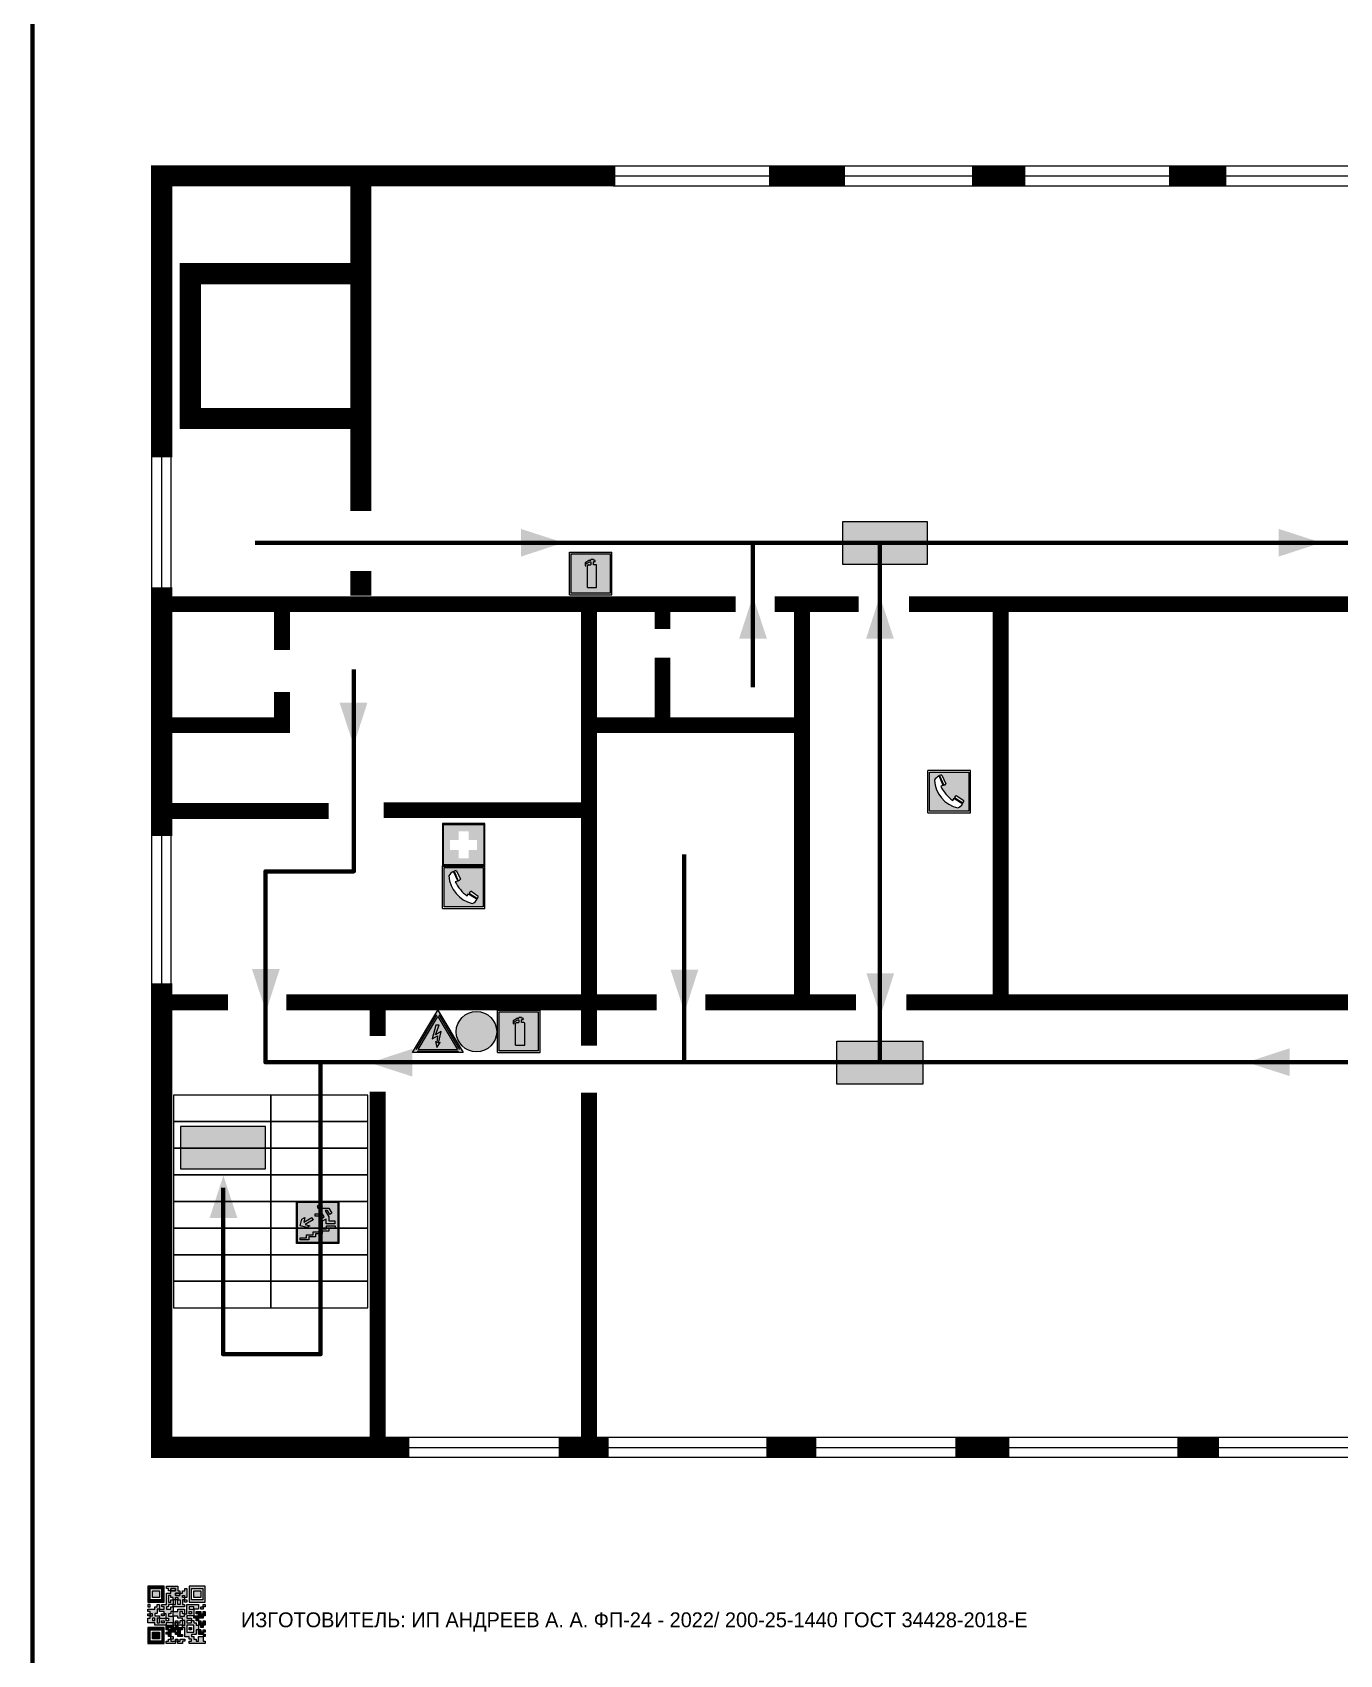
# Model space of a CAD drawing. Header units: millimetres. Extents: x 13114 to 67229, y 22859 to 38520.
# Drawn here: x 26700.2 to 26946.3, y 30911.4 to 31216.7 of the extents above; entities that cross this region are included whole.
import ezdxf

# ---------------------------------------------------------------- set-up
doc = ezdxf.new("R2010")
doc.units = ezdxf.units.MM
doc.layers.add('План_Штампы', color=7, linetype='Continuous')
doc.styles.add('обычный', font='arial.ttf')

# ---------------------------------------------------------------- blocks, each defined once
blk = doc.blocks.new('QR')
at = {"lineweight": 0}
h = blk.add_hatch(color=256, dxfattribs=at)
h.dxf.hatch_style = 1
h.paths.add_polyline_path([(9241.16, 2687.38), (9242.01, 2687.38), (9242.01, 2687.83), (9241.59, 2687.83), (9241.59, 2688.68), (9239.45, 2688.68), (9239.45, 2688.25), (9239.86, 2688.25), (9239.86, 2687.83), (9240.29, 2687.83), (9240.29, 2688.25), (9241.16, 2688.25), (9241.16, 2687.83), (9240.29, 2687.83), (9240.29, 2687.38), (9239.45, 2687.38), (9239.45, 2685.22), (9238.57, 2685.22), (9238.57, 2684.8), (9239.02, 2684.8), (9239.02, 2684.37), (9238.13, 2684.37), (9238.13, 2683.92), (9239.02, 2683.92), (9239.02, 2683.5), (9239.44, 2683.5), (9239.44, 2682.64), (9239.87, 2682.64), (9239.87, 2682.18), (9239.44, 2682.18), (9239.44, 2682.64), (9238.13, 2682.64), (9238.13, 2681.76), (9237.71, 2681.76), (9237.71, 2682.64), (9238.13, 2682.64), (9238.13, 2683.07), (9237.27, 2683.07), (9237.27, 2683.51), (9237.71, 2683.51), (9237.71, 2684.37), (9238.13, 2684.37), (9238.13, 2685.22), (9237.71, 2685.22), (9237.71, 2684.8), (9237.28, 2684.8), (9237.28, 2684.38), (9235.98, 2684.38), (9235.98, 2683.92), (9236.4, 2683.92), (9236.4, 2683.49), (9236.84, 2683.49), (9236.84, 2683.07), (9236.4, 2683.07), (9236.4, 2682.64), (9235.98, 2682.64), (9235.98, 2681.76), (9237.29, 2681.76), (9237.29, 2681.33), (9239.43, 2681.33), (9239.43, 2681.76), (9240.74, 2681.76), (9240.74, 2683.05), (9239.87, 2683.05), (9239.87, 2683.5), (9240.29, 2683.5), (9240.29, 2683.91), (9240.74, 2683.91), (9240.74, 2684.81), (9240.29, 2684.81), (9240.29, 2684.79), (9240.29, 2684.37), (9239.45, 2684.37), (9239.45, 2684.8), (9239.87, 2684.8), (9239.87, 2685.21), (9240.74, 2685.21), (9240.74, 2686.1), (9240.29, 2686.1), (9240.29, 2685.64), (9239.86, 2685.64), (9239.86, 2686.95), (9240.29, 2686.95), (9240.29, 2686.52), (9240.74, 2686.52), (9240.74, 2686.1), (9241.16, 2686.1), (9241.16, 2686.53), (9241.59, 2686.53), (9241.59, 2686.1), (9242.02, 2686.1), (9242.02, 2685.21), (9241.59, 2685.21), (9241.59, 2686.1), (9241.16, 2686.1), (9241.16, 2685.21), (9240.74, 2685.21), (9240.74, 2684.81), (9242.89, 2684.81), (9242.89, 2685.22), (9242.47, 2685.22), (9242.47, 2686.11), (9242.89, 2686.11), (9242.89, 2686.52), (9242.46, 2686.52), (9242.46, 2686.95), (9242.89, 2686.95), (9242.89, 2686.52), (9243.32, 2686.52), (9243.32, 2688.26), (9242.9, 2688.26), (9242.9, 2687.83), (9242.47, 2687.83), (9242.47, 2687.38), (9242.01, 2687.38), (9242.01, 2686.94), (9241.16, 2686.94)])
h.paths.add_polyline_path([(9239.02, 2682.18), (9239.02, 2681.76), (9238.54, 2681.76), (9238.54, 2682.18)], flags=16)
h.paths.add_polyline_path([(9237.27, 2682.65), (9237.27, 2682.19), (9236.83, 2682.19), (9236.83, 2682.65)], flags=16)
h = blk.add_hatch(color=256, dxfattribs=at)
h.dxf.hatch_style = 1
h.paths.add_polyline_path([(9238.15, 2687.83), (9236.83, 2687.83), (9236.83, 2686.52), (9238.15, 2686.52)], flags=0)
h.paths.add_polyline_path([(9239.01, 2685.65), (9239.01, 2688.68), (9235.98, 2688.68), (9235.98, 2685.65)])
h.paths.add_polyline_path([(9236.41, 2686.1), (9236.41, 2688.26), (9238.56, 2688.26), (9238.56, 2686.1)], flags=16)
h.paths.add_polyline_path([(9236.83, 2686.52), (9236.83, 2687.83), (9238.15, 2687.83), (9238.15, 2686.52)], flags=0)
h = blk.add_hatch(color=256, dxfattribs=at)
h.dxf.hatch_style = 1
h.paths.add_polyline_path([(9238.15, 2686.52), (9238.15, 2687.83), (9236.83, 2687.83), (9236.83, 2686.52)])
h.paths.add_polyline_path([(9245.91, 2686.52), (9245.91, 2687.83), (9244.59, 2687.83), (9244.59, 2686.52)], flags=0)
h.paths.add_polyline_path([(9246.77, 2685.65), (9246.77, 2688.68), (9243.74, 2688.68), (9243.74, 2685.65)])
h.paths.add_polyline_path([(9244.17, 2686.1), (9244.17, 2688.26), (9246.32, 2688.26), (9246.32, 2686.1)], flags=16)
h.paths.add_polyline_path([(9244.59, 2686.52), (9244.59, 2687.83), (9245.91, 2687.83), (9245.91, 2686.52)], flags=0)
h = blk.add_hatch(color=256, dxfattribs=at)
h.dxf.hatch_style = 1
h.paths.add_polyline_path([(9240.75, 2681.76), (9240.75, 2681.35), (9241.17, 2681.35), (9241.17, 2681.76)])
h.paths.add_polyline_path([(9241.6, 2682.18), (9241.17, 2682.18), (9241.17, 2681.76), (9241.6, 2681.76)])
h.paths.add_polyline_path([(9242.47, 2681.34), (9242.47, 2682.19), (9242.02, 2682.19), (9242.02, 2681.76), (9241.6, 2681.76), (9241.6, 2681.34)])
h.paths.add_polyline_path([(9239.87, 2678.3), (9239.44, 2678.3), (9239.44, 2677.89), (9241.17, 2677.89), (9241.17, 2678.3), (9240.28, 2678.3), (9240.28, 2678.73), (9239.87, 2678.73)])
h.paths.add_polyline_path([(9240.75, 2678.73), (9240.75, 2679.19), (9240.28, 2679.19), (9240.28, 2678.73)])
h.paths.add_polyline_path([(9241.6, 2678.73), (9241.17, 2678.73), (9241.17, 2678.3), (9241.6, 2678.3)])
h.paths.add_polyline_path([(9242.02, 2678.3), (9241.6, 2678.3), (9241.6, 2677.89), (9242.48, 2677.89), (9242.48, 2678.31), (9242.9, 2678.31), (9242.9, 2678.73), (9242.02, 2678.73)])
h.paths.add_polyline_path([(9246.36, 2684.37), (9246.36, 2684.79), (9245.93, 2684.79), (9245.93, 2684.37)])
h.paths.add_polyline_path([(9246.78, 2685.2), (9246.36, 2685.2), (9246.36, 2684.79), (9246.78, 2684.79)])
h.paths.add_polyline_path([(9245.91, 2687.83), (9244.59, 2687.83), (9244.59, 2686.52), (9245.91, 2686.52)])
h = blk.add_hatch(color=256, dxfattribs=at)
h.dxf.hatch_style = 1
h.paths.add_polyline_path([(9243.32, 2686.11), (9242.89, 2686.11), (9242.89, 2685.64), (9243.32, 2685.64)])
h.paths.add_polyline_path([(9239.02, 2683.07), (9239.02, 2683.5), (9238.56, 2683.5), (9238.56, 2683.07)])
h.paths.add_polyline_path([(9236.4, 2684.8), (9236.4, 2685.22), (9235.98, 2685.22), (9235.98, 2684.8)])
h.paths.add_polyline_path([(9236.4, 2683.07), (9236.4, 2683.49), (9235.98, 2683.49), (9235.98, 2683.07)])
h = blk.add_hatch(color=256, dxfattribs=at)
h.dxf.hatch_style = 1
h.paths.add_polyline_path([(9243.32, 2682.64), (9243.32, 2683.07), (9244.62, 2683.07), (9244.62, 2684.37), (9243.74, 2684.37), (9243.74, 2684.8), (9244.62, 2684.8), (9244.62, 2684.37), (9245.48, 2684.37), (9245.48, 2685.22), (9243.32, 2685.22), (9243.32, 2683.5), (9242.89, 2683.5), (9242.89, 2683.06), (9242.01, 2683.06), (9242.01, 2683.91), (9242.47, 2683.91), (9242.47, 2683.5), (9242.89, 2683.5), (9242.89, 2684.38), (9241.59, 2684.38), (9241.59, 2683.91), (9240.74, 2683.91), (9240.74, 2683.05), (9241.59, 2683.05), (9241.59, 2682.64), (9242.47, 2682.64), (9242.47, 2682.19), (9242.91, 2682.19), (9242.91, 2681.34), (9242.48, 2681.34), (9242.48, 2680.91), (9242.91, 2680.91), (9242.91, 2679.17), (9243.75, 2679.17), (9243.75, 2678.73), (9244.2, 2678.73), (9244.2, 2678.3), (9243.75, 2678.3), (9243.75, 2677.88), (9246.78, 2677.88), (9246.78, 2678.3), (9246.35, 2678.3), (9246.35, 2679.19), (9245.48, 2679.19), (9245.48, 2678.31), (9245.05, 2678.31), (9245.05, 2678.73), (9244.62, 2678.73), (9244.62, 2679.19), (9244.2, 2679.19), (9244.2, 2679.61), (9245.05, 2679.61), (9245.05, 2680.46), (9245.48, 2680.46), (9245.48, 2681.34), (9245.04, 2681.34), (9245.04, 2681.76), (9244.63, 2681.76), (9244.63, 2682.19), (9244.21, 2682.19), (9244.21, 2681.76), (9243.32, 2681.76), (9243.32, 2682.19), (9244.21, 2682.19), (9244.21, 2682.64)])
h.paths.add_polyline_path([(9243.75, 2683.49), (9243.75, 2683.92), (9244.21, 2683.92), (9244.21, 2683.49)], flags=16)
h.paths.add_polyline_path([(9243.32, 2681.34), (9244.63, 2681.34), (9244.63, 2680.04), (9243.32, 2680.04)], flags=16)
h.paths.add_polyline_path([(9243.76, 2680.89), (9244.18, 2680.89), (9244.18, 2680.48), (9243.76, 2680.48)], flags=0)
h = blk.add_hatch(color=256, dxfattribs=at)
h.dxf.hatch_style = 1
h.paths.add_polyline_path([(9242.02, 2680.46), (9242.48, 2680.46), (9242.48, 2680.91), (9241.58, 2680.91), (9241.58, 2681.35), (9241.17, 2681.35), (9241.17, 2680.91), (9240.75, 2680.91), (9240.75, 2681.33), (9239.43, 2681.33), (9239.43, 2680.46), (9239.86, 2680.46), (9239.86, 2680.92), (9240.3, 2680.92), (9240.3, 2680.46), (9239.86, 2680.46), (9239.86, 2680.04), (9239.44, 2680.04), (9239.44, 2679.62), (9239.86, 2679.62), (9239.86, 2679.19), (9240.29, 2679.19), (9240.29, 2680.03), (9241.18, 2680.03), (9241.18, 2680.47), (9241.6, 2680.47), (9241.6, 2680.03), (9241.18, 2680.03), (9241.18, 2679.61), (9241.6, 2679.61), (9241.6, 2679.19), (9242.47, 2679.19), (9242.47, 2679.6), (9242.02, 2679.6)])
h = blk.add_hatch(color=256, dxfattribs=at)
h.dxf.hatch_style = 1
h.paths.add_polyline_path([(9246.36, 2683.07), (9246.78, 2683.07), (9246.78, 2683.92), (9246.36, 2683.92), (9246.36, 2683.49), (9245.92, 2683.49), (9245.92, 2683.92), (9245.06, 2683.92), (9245.06, 2683.49), (9245.48, 2683.49), (9245.48, 2683.07), (9244.62, 2683.07), (9244.62, 2682.65), (9245.05, 2682.65), (9245.05, 2682.18), (9245.48, 2682.18), (9245.48, 2682.65), (9246.36, 2682.65)])
h.paths.add_polyline_path([(9246.78, 2682.18), (9246.36, 2682.18), (9246.36, 2681.75), (9245.92, 2681.75), (9245.92, 2682.18), (9245.48, 2682.18), (9245.48, 2681.34), (9245.48, 2681.34), (9245.94, 2681.34), (9245.94, 2680.91), (9246.36, 2680.91), (9246.36, 2681.34), (9246.78, 2681.34)])
h = blk.add_hatch(color=256, dxfattribs=at)
h.dxf.hatch_style = 1
h.paths.add_polyline_path([(9235.98, 2680.9), (9235.98, 2677.86), (9239.02, 2677.86), (9239.02, 2680.9)])
h.paths.add_polyline_path([(9238.57, 2680.48), (9238.57, 2678.32), (9236.41, 2678.32), (9236.41, 2680.48)], flags=16)
h.paths.add_polyline_path([(9238.15, 2680.05), (9238.15, 2678.74), (9236.83, 2678.74), (9236.83, 2680.05)], flags=0)
h = blk.add_hatch(color=256, dxfattribs=at)
h.dxf.hatch_style = 1
h.paths.add_polyline_path([(9238.15, 2680.05), (9236.83, 2680.05), (9236.83, 2678.74), (9238.15, 2678.74)])
h = blk.add_hatch(color=256, dxfattribs=at)
h.dxf.hatch_style = 1
h.paths.add_polyline_path([(9244.18, 2680.48), (9244.18, 2680.89), (9243.76, 2680.89), (9243.76, 2680.48)])
h = blk.add_hatch(color=256, dxfattribs=at)
h.dxf.hatch_style = 1
h.paths.add_polyline_path([(9245.93, 2680.04), (9245.93, 2680.46), (9245.48, 2680.46), (9245.48, 2679.62), (9246.35, 2679.62), (9246.35, 2680.04)])
h.paths.add_polyline_path([(9246.78, 2680.04), (9246.78, 2680.46), (9246.35, 2680.46), (9246.35, 2680.04)])
h.paths.add_polyline_path([(9246.78, 2679.18), (9246.78, 2679.62), (9246.35, 2679.62), (9246.35, 2679.18)])
for points in [[(9237.71, 2685.22), (9238.13, 2685.22), (9238.13, 2684.37), (9237.71, 2684.37), (9237.71, 2683.51), (9237.27, 2683.51), (9237.27, 2683.07), (9238.13, 2683.07), (9238.13, 2682.64), (9237.71, 2682.64), (9237.71, 2681.76), (9238.13, 2681.76), (9238.13, 2682.64), (9239.44, 2682.64), (9239.44, 2683.5), (9239.02, 2683.5), (9239.02, 2683.07), (9238.56, 2683.07), (9238.56, 2683.5), (9239.02, 2683.5), (9239.02, 2683.92), (9238.13, 2683.92), (9238.13, 2684.37), (9239.02, 2684.37), (9239.02, 2684.8), (9238.57, 2684.8), (9238.57, 2685.22), (9239.45, 2685.22), (9239.45, 2687.38), (9240.29, 2687.38), (9240.29, 2687.83), (9239.86, 2687.83), (9239.86, 2688.25), (9239.45, 2688.25), (9239.45, 2688.68), (9241.59, 2688.68), (9241.59, 2687.83), (9242.01, 2687.83), (9242.01, 2687.38), (9242.47, 2687.38), (9242.47, 2687.83), (9242.9, 2687.83), (9242.9, 2688.26), (9243.32, 2688.26), (9243.32, 2686.52), (9242.89, 2686.52), (9242.89, 2686.11), (9243.32, 2686.11), (9243.32, 2685.64), (9242.89, 2685.64), (9242.89, 2686.11), (9242.47, 2686.11), (9242.47, 2685.22), (9242.89, 2685.22), (9242.89, 2684.81), (9240.74, 2684.81), (9240.74, 2683.91), (9241.59, 2683.91), (9241.59, 2684.38), (9242.89, 2684.38), (9242.89, 2683.5), (9242.47, 2683.5), (9242.47, 2683.91), (9242.01, 2683.91), (9242.01, 2683.06), (9242.89, 2683.06), (9242.89, 2683.5), (9243.32, 2683.5), (9243.32, 2685.22), (9245.48, 2685.22), (9245.48, 2684.37), (9244.62, 2684.37), (9244.62, 2683.07), (9245.48, 2683.07), (9245.48, 2683.49), (9245.06, 2683.49), (9245.06, 2683.92), (9245.92, 2683.92), (9245.92, 2683.49), (9246.36, 2683.49), (9246.36, 2683.92), (9246.78, 2683.92), (9246.78, 2683.07), (9246.36, 2683.07), (9246.36, 2682.65), (9245.48, 2682.65), (9245.48, 2682.18), (9245.92, 2682.18), (9245.92, 2681.75), (9246.36, 2681.75), (9246.36, 2682.18), (9246.78, 2682.18), (9246.78, 2681.34), (9246.36, 2681.34), (9246.36, 2680.91), (9245.94, 2680.91), (9245.94, 2681.34), (9245.48, 2681.34), (9245.48, 2680.46), (9245.93, 2680.46), (9245.93, 2680.04), (9246.35, 2680.04), (9246.35, 2680.46), (9246.78, 2680.46), (9246.78, 2680.04), (9246.78, 2680.04), (9246.35, 2680.04), (9246.35, 2679.62), (9246.78, 2679.62), (9246.78, 2679.18), (9246.35, 2679.18), (9246.35, 2678.3), (9246.78, 2678.3), (9246.78, 2677.88), (9243.75, 2677.88), (9243.75, 2678.3), (9244.2, 2678.3), (9244.2, 2678.73), (9243.75, 2678.73), (9243.75, 2679.17), (9242.91, 2679.17), (9242.91, 2680.91), (9242.48, 2680.91), (9242.48, 2680.46), (9242.02, 2680.46), (9242.02, 2679.6), (9242.47, 2679.6), (9242.47, 2679.19), (9241.6, 2679.19), (9241.6, 2679.61), (9241.18, 2679.61), (9241.18, 2680.03), (9240.29, 2680.03), (9240.29, 2679.19), (9240.75, 2679.19), (9240.75, 2678.73), (9240.28, 2678.73), (9240.28, 2678.3), (9241.17, 2678.3), (9241.17, 2678.73), (9241.6, 2678.73), (9241.6, 2678.3), (9242.02, 2678.3), (9242.02, 2678.73), (9242.9, 2678.73), (9242.9, 2678.31), (9242.48, 2678.31), (9242.48, 2677.89), (9241.6, 2677.89), (9241.6, 2678.3), (9241.17, 2678.3), (9241.17, 2677.89), (9239.44, 2677.89), (9239.44, 2678.3), (9239.87, 2678.3), (9239.87, 2678.73), (9240.28, 2678.73), (9240.28, 2679.19), (9240.29, 2679.19), (9239.86, 2679.19), (9239.86, 2679.62), (9239.44, 2679.62), (9239.44, 2680.04), (9239.86, 2680.04), (9239.86, 2680.46), (9239.43, 2680.46), (9239.43, 2681.33), (9237.29, 2681.33), (9237.29, 2681.76), (9235.98, 2681.76), (9235.98, 2682.64), (9236.4, 2682.64), (9236.4, 2683.07), (9235.98, 2683.07), (9235.98, 2683.49), (9236.4, 2683.49), (9236.4, 2683.92), (9235.98, 2683.92), (9235.98, 2684.38), (9237.28, 2684.38), (9237.28, 2684.8), (9237.71, 2684.8), (9237.71, 2685.22), (9237.92, 2685.22)], [(9240.74, 2685.21), (9239.87, 2685.21), (9239.87, 2684.8), (9239.45, 2684.8), (9239.45, 2684.37), (9240.29, 2684.37), (9240.29, 2684.79), (9240.29, 2684.81), (9240.74, 2684.81), (9240.74, 2685.21), (9239.87, 2685.21)], [(9240.74, 2686.1), (9240.74, 2686.52), (9240.29, 2686.52), (9240.29, 2686.95), (9239.86, 2686.95), (9239.86, 2685.64), (9240.29, 2685.64), (9240.29, 2686.1), (9240.74, 2686.1), (9240.74, 2686.52)], [(9244.62, 2684.37), (9244.62, 2684.8), (9243.74, 2684.8), (9243.74, 2684.37), (9244.62, 2684.37)], [(9240.74, 2683.05), (9240.74, 2681.76), (9239.43, 2681.76), (9239.43, 2681.33), (9240.75, 2681.33), (9240.75, 2681.35), (9240.75, 2680.91), (9241.17, 2680.91), (9241.17, 2681.35), (9241.58, 2681.35), (9241.58, 2680.91), (9242.48, 2680.91), (9242.48, 2681.34), (9242.91, 2681.34), (9242.91, 2682.19), (9242.47, 2682.19), (9242.47, 2682.64), (9241.59, 2682.64), (9241.59, 2683.05), (9240.74, 2683.05)], [(9240.74, 2683.91), (9240.29, 2683.91), (9240.29, 2683.5), (9239.87, 2683.5), (9239.87, 2683.05), (9240.74, 2683.05), (9240.74, 2683.91)], [(9241.6, 2681.76), (9242.02, 2681.76), (9242.02, 2682.19), (9242.47, 2682.19), (9242.47, 2681.34), (9241.6, 2681.34), (9241.6, 2681.76)], [(9244.62, 2683.07), (9243.32, 2683.07), (9243.32, 2682.64), (9244.21, 2682.64), (9244.21, 2682.19), (9243.32, 2682.19), (9243.32, 2681.76), (9244.21, 2681.76), (9244.21, 2682.19), (9244.63, 2682.19), (9244.63, 2681.76), (9245.04, 2681.76), (9245.04, 2681.34), (9245.48, 2681.34)], [(9245.48, 2682.18), (9245.05, 2682.18), (9245.05, 2682.65), (9244.62, 2682.65), (9244.62, 2683.07)], [(9245.48, 2682.18), (9245.48, 2681.34)], [(9239.86, 2680.46), (9239.86, 2680.92), (9240.3, 2680.92), (9240.3, 2680.46), (9239.86, 2680.46)], [(9245.48, 2680.46), (9245.05, 2680.46), (9245.05, 2679.61), (9244.2, 2679.61), (9244.2, 2679.19), (9244.62, 2679.19), (9244.62, 2678.73), (9245.05, 2678.73), (9245.05, 2678.31), (9245.48, 2678.31), (9245.48, 2679.19), (9246.35, 2679.19), (9246.35, 2679.07)], [(9246.35, 2679.62), (9245.48, 2679.62), (9245.48, 2680.46)], [(9245.48, 2680.46), (9245.48, 2679.62), (9246.35, 2679.62), (9246.35, 2680.04), (9245.93, 2680.04), (9245.93, 2680.46), (9245.48, 2680.46), (9245.48, 2679.62)], [(9246.35, 2679.62), (9246.35, 2679.18)]]:
    blk.add_lwpolyline(points, dxfattribs=at)
for points in [[(9235.98, 2685.65), (9239.01, 2685.65), (9239.01, 2688.68), (9235.98, 2688.68)], [(9236.41, 2688.26), (9238.56, 2688.26), (9238.56, 2686.1), (9236.41, 2686.1)], [(9236.83, 2687.83), (9238.15, 2687.83), (9238.15, 2686.52), (9236.83, 2686.52)], [(9240.29, 2687.83), (9241.16, 2687.83), (9241.16, 2688.25), (9240.29, 2688.25)], [(9240.29, 2688.25), (9241.16, 2688.25), (9241.16, 2687.83), (9240.29, 2687.83)], [(9242.01, 2687.38), (9241.16, 2687.38), (9241.16, 2686.94), (9242.01, 2686.94)], [(9241.16, 2687.38), (9242.01, 2687.38), (9242.01, 2686.94), (9241.16, 2686.94)], [(9243.74, 2685.65), (9246.77, 2685.65), (9246.77, 2688.68), (9243.74, 2688.68)], [(9244.17, 2688.26), (9246.32, 2688.26), (9246.32, 2686.1), (9244.17, 2686.1)], [(9244.59, 2687.83), (9245.91, 2687.83), (9245.91, 2686.52), (9244.59, 2686.52)], [(9235.98, 2684.8), (9236.4, 2684.8), (9236.4, 2685.22), (9235.98, 2685.22)], [(9241.16, 2686.1), (9240.74, 2686.1), (9240.74, 2685.21), (9241.16, 2685.21)], [(9241.16, 2686.53), (9241.59, 2686.53), (9241.59, 2686.1), (9241.16, 2686.1)], [(9241.59, 2686.1), (9242.02, 2686.1), (9242.02, 2685.21), (9241.59, 2685.21)], [(9242.89, 2686.52), (9242.46, 2686.52), (9242.46, 2686.95), (9242.89, 2686.95)], [(9245.93, 2684.79), (9246.36, 2684.79), (9246.36, 2684.37), (9245.93, 2684.37)], [(9246.36, 2685.2), (9246.78, 2685.2), (9246.78, 2684.79), (9246.36, 2684.79)], [(9236.4, 2683.07), (9236.84, 2683.07), (9236.84, 2683.49), (9236.4, 2683.49)], [(9236.83, 2682.19), (9237.27, 2682.19), (9237.27, 2682.65), (9236.83, 2682.65)], [(9238.54, 2682.18), (9239.02, 2682.18), (9239.02, 2681.76), (9238.54, 2681.76)], [(9239.44, 2682.64), (9239.87, 2682.64), (9239.87, 2682.18), (9239.44, 2682.18)], [(9240.75, 2681.76), (9241.17, 2681.76), (9241.17, 2681.35), (9240.75, 2681.35)], [(9241.17, 2682.18), (9241.6, 2682.18), (9241.6, 2681.76), (9241.17, 2681.76)], [(9243.32, 2680.04), (9244.63, 2680.04), (9244.63, 2681.34), (9243.32, 2681.34)], [(9243.75, 2683.92), (9244.21, 2683.92), (9244.21, 2683.49), (9243.75, 2683.49)], [(9235.98, 2677.86), (9239.02, 2677.86), (9239.02, 2680.9), (9235.98, 2680.9)], [(9236.41, 2680.48), (9238.57, 2680.48), (9238.57, 2678.32), (9236.41, 2678.32)], [(9236.83, 2680.05), (9238.15, 2680.05), (9238.15, 2678.74), (9236.83, 2678.74)], [(9241.18, 2680.03), (9241.6, 2680.03), (9241.6, 2680.47), (9241.18, 2680.47)], [(9243.76, 2680.89), (9244.18, 2680.89), (9244.18, 2680.48), (9243.76, 2680.48)]]:
    blk.add_lwpolyline(points, close=True, dxfattribs=at)
blk = doc.blocks.new('A$C7B4425F7')
at = {"true_color": 0xffffff}
blk.add_hatch(color=7, dxfattribs=at).paths.add_polyline_path([(0, 0), (-16, 0), (-16, -8), (0, -8)])
h = blk.add_hatch(color=126)
h.paths.add_polyline_path([(-0.2, -0.2), (-15.8, -0.2), (-15.8, -7.8), (-0.2, -7.8)])
h.paths.add_polyline_path([(-11.76, -2.03), (-11.76, -3.66), (-11.17, -3.66, -0.568275), (-11.17, -6.18), (-12.58, -6.18), (-12.58, -2.03)], flags=16)
h.paths.add_polyline_path([(-13.33, -4.12, -0.495768), (-13.59, -6.18), (-15.03, -6.18), (-15.03, -2.03), (-13.59, -2.03, -0.487973)], flags=16)
h.paths.add_polyline_path([(-10.25, -2.03), (-9.48, -2.03), (-9.48, -6.18), (-10.25, -6.18)], flags=16)
h.paths.add_polyline_path([(-13.84, -3.69), (-14.24, -3.69), (-14.24, -3.03), (-13.9, -3.03, -0.692621)], flags=0)
h.paths.add_polyline_path([(-9.15, -2.03), (-8.4, -2.03), (-8.04, -3.07), (-7.68, -2.03), (-6.93, -2.03), (-7.64, -4.1), (-6.93, -6.18), (-7.68, -6.18), (-8.04, -5.14), (-8.4, -6.18), (-9.15, -6.18), (-8.44, -4.1)], flags=16)
h.paths.add_polyline_path([(-11.76, -4.46), (-11.42, -4.46, -0.692621), (-11.36, -5.12), (-11.76, -5.12)], flags=0)
h.paths.add_polyline_path([(-13.9, -5.2), (-14.24, -5.2), (-14.24, -4.55), (-13.84, -4.55, -0.708038)], flags=0)
edge = h.paths.add_edge_path(flags=16)
edge.add_ellipse((-5.51, -4.08), major_axis=(0, 2.05), ratio=0.586184, start_angle=0, end_angle=360)
edge = h.paths.add_edge_path(flags=0)
edge.add_ellipse((-5.51, -4.08), major_axis=(0, 1.14), ratio=0.454828, start_angle=0, end_angle=360)
h.paths.add_polyline_path([(-4.13, -4.96, 0.377264), (-3.48, -4.52, 0.0555), (-3.16, -2.03), (-1.66, -2.03), (-1.66, -4.96), (-0.96, -4.96), (-0.96, -7.01), (-1.75, -7.01), (-1.75, -6.18), (-3.3, -6.18), (-3.3, -7.02), (-4.13, -7.02)], flags=16)
h.paths.add_polyline_path([(-2.73, -2.91), (-2.28, -2.91), (-2.28, -4.96), (-3.05, -4.96, 0.079136)], flags=0)
at = {"color": 126}
blk.add_lwpolyline([(-16, -8), (0, -8), (0, 0), (-16, 0)], close=True, dxfattribs=at)
blk = doc.blocks.new('вниз 3')
at = {"lineweight": 0, "true_color": 0xffffff}
h = blk.add_hatch(color=7, dxfattribs=at)
h.dxf.hatch_style = 1
h.paths.add_polyline_path([(40997.5, -4475.69), (40997.25, -4475.28), (40995.76, -4476.15), (40995.97, -4475.23), (40995.39, -4475.56), (40995.05, -4476.83), (40996.33, -4477.17), (40996.91, -4476.83), (40996, -4476.55)], flags=0)
h.paths.add_polyline_path([(40999.81, -4473.95), (41000.22, -4473.95), (41000.64, -4474.67), (41001.03, -4474.43), (41000.46, -4473.49), (41000.42, -4473.49), (40999.43, -4473.49), (40998.68, -4473.92), (40998.68, -4474.57), (40997.88, -4474.57), (40997.88, -4475), (40999.14, -4475), (40999.14, -4474.43), (40999.14, -4474.38), (40999.59, -4475.15), (40998.72, -4475.67), (40998.72, -4477.06), (40999.24, -4477.06), (40999.24, -4475.96), (40999.95, -4475.56), (40999.95, -4476.43), (41001.61, -4476.43), (41001.61, -4475.88), (41000.47, -4475.88), (41000.47, -4475.12)], flags=0)
h.paths.add_polyline_path([(40999.2, -4473.24, 1), (40998.35, -4473.24, 1)], flags=0)
h.paths.add_polyline_path([(41000.46, -4477.26), (41001.69, -4477.26), (41001.69, -4476.84), (41000.03, -4476.84), (41000.03, -4477.39), (40998.78, -4477.39), (40998.78, -4477.95), (40997.53, -4477.95), (40997.53, -4478.5), (40996.29, -4478.5), (40996.29, -4479.06), (40995.05, -4479.06), (40995.05, -4479.48), (40995.29, -4479.48), (40996.72, -4479.48), (40996.72, -4478.92), (40997.97, -4478.92), (40997.97, -4478.36), (40999.2, -4478.36), (40999.2, -4477.81), (41000.46, -4477.81)], flags=0)
h.paths.add_polyline_path([(41002.37, -4472.17), (40994.37, -4472.17), (40994.37, -4480.17), (41002.37, -4480.17)])
h.paths.add_polyline_path([(41002.16, -4479.96), (40994.57, -4479.96), (40994.57, -4472.37), (41002.16, -4472.37)], flags=16)
h.paths.add_polyline_path([(41001.61, -4475.88), (41001.61, -4476.43), (40999.95, -4476.43), (40999.95, -4475.56), (40999.24, -4475.96), (40999.24, -4477.06), (40998.72, -4477.06), (40998.72, -4475.67), (40999.59, -4475.15), (40999.14, -4474.38), (40999.14, -4474.43), (40999.14, -4475), (40997.88, -4475), (40997.88, -4474.57), (40998.68, -4474.57), (40998.68, -4473.92), (40999.43, -4473.49), (41000.42, -4473.49), (41000.46, -4473.49), (41001.03, -4474.43), (41000.64, -4474.67), (41000.22, -4473.95), (40999.81, -4473.95), (41000.47, -4475.12), (41000.47, -4475.88)], flags=0)
h.paths.add_polyline_path([(41001.69, -4476.84), (41001.69, -4477.26), (41000.46, -4477.26), (41000.46, -4477.81), (40999.2, -4477.81), (40999.2, -4478.36), (40997.97, -4478.36), (40997.97, -4478.92), (40996.72, -4478.92), (40996.72, -4479.48), (40995.05, -4479.48), (40995.05, -4479.06), (40996.29, -4479.06), (40996.29, -4478.5), (40997.53, -4478.5), (40997.53, -4477.95), (40998.78, -4477.95), (40998.78, -4477.39), (41000.03, -4477.39), (41000.03, -4476.84)], flags=0)
h.paths.add_polyline_path([(40998.35, -4473.24, -1), (40999.2, -4473.24, -1)], flags=0)
h.paths.add_polyline_path([(40997.5, -4475.69), (40996, -4476.55), (40996.91, -4476.83), (40996.33, -4477.17), (40995.05, -4476.83), (40995.39, -4475.56), (40995.97, -4475.23), (40995.76, -4476.15), (40997.25, -4475.28)], flags=0)
at = {"lineweight": 0}
h = blk.add_hatch(color=126, dxfattribs=at)
h.dxf.hatch_style = 1
h.paths.add_polyline_path([(41002.16, -4472.37), (40994.57, -4472.37), (40994.57, -4479.96), (41002.16, -4479.96)])
h.paths.add_polyline_path([(40995.97, -4475.23), (40995.76, -4476.15), (40997.25, -4475.28), (40997.5, -4475.69), (40996, -4476.55), (40996.91, -4476.83), (40996.33, -4477.17), (40995.05, -4476.83), (40995.39, -4475.56)], flags=16)
h.paths.add_polyline_path([(40997.88, -4474.57), (40998.68, -4474.57), (40998.68, -4473.92), (40999.43, -4473.49), (41000.42, -4473.49), (41000.46, -4473.49), (41001.03, -4474.43), (41000.64, -4474.67), (41000.22, -4473.95), (40999.81, -4473.95), (41000.47, -4475.12), (41000.47, -4475.88), (41001.61, -4475.88), (41001.61, -4476.43), (40999.95, -4476.43), (40999.95, -4475.56), (40999.24, -4475.96), (40999.24, -4477.06), (40998.72, -4477.06), (40998.72, -4475.67), (40999.59, -4475.15), (40999.14, -4474.38), (40999.14, -4474.43), (40999.14, -4475), (40997.88, -4475)], flags=16)
h.paths.add_polyline_path([(40998.35, -4473.24, -1), (40999.2, -4473.24, -1)], flags=16)
h.paths.add_polyline_path([(40997.53, -4477.95), (40998.78, -4477.95), (40998.78, -4477.39), (41000.03, -4477.39), (41000.03, -4476.84), (41001.69, -4476.84), (41001.69, -4477.26), (41000.46, -4477.26), (41000.46, -4477.81), (40999.2, -4477.81), (40999.2, -4478.36), (40997.97, -4478.36), (40997.97, -4478.92), (40996.72, -4478.92), (40996.72, -4479.48), (40995.05, -4479.48), (40995.05, -4479.06), (40996.29, -4479.06), (40996.29, -4478.5), (40997.53, -4478.5)], flags=16)
at = {"lineweight": 0, "true_color": 0xffffff}
h = blk.add_hatch(color=7, dxfattribs=at)
h.dxf.hatch_style = 1
h.paths.add_polyline_path([(40999.2, -4473.24, 1), (40998.35, -4473.24, 1)])
h.paths.add_polyline_path([(40999.81, -4473.95), (41000.22, -4473.95), (41000.64, -4474.67), (41001.03, -4474.43), (41000.46, -4473.49), (41000.42, -4473.49), (40999.43, -4473.49), (40998.68, -4473.92), (40998.68, -4474.57), (40997.88, -4474.57), (40997.88, -4475), (40999.14, -4475), (40999.14, -4474.43), (40999.14, -4474.38), (40999.59, -4475.15), (40998.72, -4475.67), (40998.72, -4477.06), (40999.24, -4477.06), (40999.24, -4475.96), (40999.95, -4475.56), (40999.95, -4476.43), (41001.61, -4476.43), (41001.61, -4475.88), (41000.47, -4475.88), (41000.47, -4475.12)])
h.paths.add_polyline_path([(40999.2, -4477.81), (41000.46, -4477.81), (41000.46, -4477.26), (41001.69, -4477.26), (41001.69, -4476.84), (41000.03, -4476.84), (41000.03, -4477.39), (40998.78, -4477.39), (40998.78, -4477.95), (40997.53, -4477.95), (40997.53, -4478.5), (40996.29, -4478.5), (40996.29, -4479.06), (40995.05, -4479.06), (40995.05, -4479.48), (40995.29, -4479.48), (40996.72, -4479.48), (40996.72, -4478.92), (40997.97, -4478.92), (40997.97, -4478.36), (40999.2, -4478.36)])
h.paths.add_polyline_path([(40997.5, -4475.69), (40997.25, -4475.28), (40995.76, -4476.15), (40995.97, -4475.23), (40995.39, -4475.56), (40995.05, -4476.83), (40996.33, -4477.17), (40996.91, -4476.83), (40996, -4476.55)])
at = {"color": 126, "lineweight": 0}
for points in [[(40994.37, -4472.17), (41002.37, -4472.17), (41002.37, -4480.17), (40994.37, -4480.17)], [(40994.57, -4472.37), (41002.16, -4472.37), (41002.16, -4479.96), (40994.57, -4479.96)]]:
    blk.add_lwpolyline(points, close=True, dxfattribs=at)
for points in [[(40999.14, -4474.43), (40999.14, -4475), (40997.88, -4475), (40997.88, -4474.57), (40998.68, -4474.57), (40998.68, -4473.92), (40999.43, -4473.49), (41000.42, -4473.49), (41000.46, -4473.49), (41001.03, -4474.43), (41000.64, -4474.67), (41000.22, -4473.95), (40999.81, -4473.95), (41000.47, -4475.12), (41000.47, -4475.88), (41001.61, -4475.88), (41001.61, -4476.43), (40999.95, -4476.43), (40999.95, -4475.56), (40999.24, -4475.96), (40999.24, -4477.06), (40998.72, -4477.06), (40998.72, -4475.67), (40999.59, -4475.15), (40999.14, -4474.38), (40999.14, -4474.43)], [(40995.05, -4476.83), (40995.39, -4475.56), (40995.97, -4475.23), (40995.76, -4476.15), (40997.25, -4475.28), (40997.5, -4475.69), (40996, -4476.55), (40996.91, -4476.83), (40996.33, -4477.17), (40995.05, -4476.83)], [(40995.29, -4479.48), (40995.05, -4479.48), (40995.05, -4479.06), (40996.29, -4479.06), (40996.29, -4478.5), (40997.53, -4478.5), (40997.53, -4477.95), (40998.78, -4477.95), (40998.78, -4477.39), (41000.03, -4477.39), (41000.03, -4476.84), (41001.69, -4476.84), (41001.69, -4477.26), (41000.46, -4477.26), (41000.46, -4477.81), (40999.2, -4477.81), (40999.2, -4478.36), (40997.97, -4478.36), (40997.97, -4478.92), (40996.72, -4478.92), (40996.72, -4479.48), (40995.05, -4479.48)]]:
    blk.add_lwpolyline(points, dxfattribs=at)
blk.add_circle((40998.77, -4473.24), 0.426, dxfattribs=at)
blk = doc.blocks.new('A$C32E8229D')
at = {"true_color": 0xffffff}
blk.add_hatch(color=7, dxfattribs=at).paths.add_polyline_path([(0, 0), (0, -8), (16, -8), (16, 0)])
h = blk.add_hatch(color=126)
h.paths.add_polyline_path([(0.2, -0.2), (15.8, -0.2), (15.8, -7.8), (0.2, -7.8)])
h.paths.add_polyline_path([(13.49, -2.05), (12.08, -2.05), (11.37, -2.63, 0.162397), (11.29, -2.84), (11.29, -3.63), (10.35, -3.63), (10.35, -4.05), (11.68, -4.05), (11.68, -3.48), (12.26, -4.28), (11.29, -5.1), (11.29, -6.78), (11.85, -6.78), (11.85, -5.44), (12.8, -4.64), (12.8, -5.94), (14.46, -5.94), (14.46, -5.39), (13.45, -5.39), (13.45, -3.97), (12.46, -2.59), (13.15, -2.59), (13.69, -3.34), (14.18, -3)], flags=16)
h.paths.add_polyline_path([(10.74, -1.82, 1), (11.8, -1.82, 1)], flags=16)
h.paths.add_polyline_path([(9.39, -3.59), (5.99, -3.59), (6.56, -3.03), (5.91, -3.03), (5.1, -3.83), (5.91, -4.64), (6.56, -4.64), (5.99, -4.09), (9.39, -4.09)], flags=16)
h.paths.add_polyline_path([(4.29, -1.08), (1.72, -1.08), (1.72, -6.6), (4.29, -6.6)], flags=16)
at = {"color": 126}
blk.add_lwpolyline([(16, -8), (0, -8), (0, 0), (16, 0)], close=True, dxfattribs=at)
blk = doc.blocks.new('A$C456E1F9C')
at = {"lineweight": 5}
h = blk.add_hatch(color=242, dxfattribs=at)
h.paths.add_polyline_path([(0.51, -1.47), (0.51, -13.26), (12.29, -13.26), (12.29, -1.47)])
h.paths.add_polyline_path([(5.42, -4.95, -0.254479), (4.78, -5.4), (3.52, -2.53, -0.209735), (4.23, -2.4)], flags=16)
h.paths.add_polyline_path([(8.53, -8.6), (10.87, -10.17), (10.54, -10.76), (8.03, -9.13, -0.192251)], flags=16)
h.paths.add_polyline_path([(4.61, -5.49, 0.005518), (3.87, -5.72, 0.128647), (7.49, -10.01, 0.00809), (7.83, -9.33), (10.47, -10.97, -0.16736), (8.99, -12.25, -0.327862), (1.95, -3.95, -0.166952), (3.36, -2.62)], flags=16)
at = {"color": 242, "lineweight": 5}
for p, q in [((0, -13.77), (0, -0.97)), ((12.8, -0.97), (0, -0.97)), ((4.61, -5.49), (3.36, -2.62)), ((3.52, -2.53), (4.78, -5.4)), ((4.23, -2.4), (5.42, -4.95)), ((12.8, -13.77), (12.8, -0.97)), ((7.83, -9.33), (10.47, -10.97)), ((8.03, -9.13), (10.54, -10.76)), ((10.81, -10.12), (8.53, -8.6)), ((0, -13.77), (12.8, -13.77)), ((10.54, -10.76), (10.8, -10.3)), ((10.8, -10.3), (10.81, -10.12))]:
    blk.add_line(p, q, dxfattribs=at)
blk.add_lwpolyline([(0.51, -1.47), (12.29, -1.47), (12.29, -13.26), (0.51, -13.26)], close=True, dxfattribs=at)
for centre, radius, start, end in [((4.59, -5.34), 2.99, 114.2845, 152.1974), ((11.12, -3.31), 9.19, 183.9915, 256.6009), ((4.02, -3.27), 0.891, 76.3284, 123.7092), ((14.98, -39.1), 35.17, 107.1487, 108.4135), ((13.86, -0.94), 11.08, 205.5536, 234.8762), ((4.68, -4.59), 0.824, 276.9621, 334.0723), ((-13.31, 0.8), 23.44, 332.5487, 334.4027), ((8.94, -9.5), 0.989, 114.4092, 157.9388), ((7.87, -9.46), 3, 291.9291, 329.9329)]:
    blk.add_arc(centre, radius, start, end, dxfattribs=at)
blk = doc.blocks.new('A$C18900ED3')
h = blk.add_hatch(color=126)
h.paths.add_polyline_path([(-0.18, -0.18), (-7.02, -0.18), (-7.02, -7.02), (-0.18, -7.02)])
h.paths.add_polyline_path([(-5.89, -4.46), (-5.89, -2.77), (-4.46, -2.77), (-4.46, -1.31), (-2.77, -1.31), (-2.77, -2.77), (-1.33, -2.77), (-1.33, -4.46), (-2.77, -4.46), (-2.77, -5.89), (-4.46, -5.89), (-4.46, -4.46)], flags=16)
at = {"color": 126}
for p, q in [((-7.2, 0), (-7.2, -7.2)), ((0, 0), (-7.2, 0)), ((0, -7.2), (0, 0)), ((-7.02, -7.02), (-7.02, -0.18)), ((-7.02, -0.18), (-0.18, -0.18)), ((-0.18, -0.18), (-0.18, -7.02)), ((-7.2, -7.2), (0, -7.2)), ((-0.18, -7.02), (-7.02, -7.02))]:
    blk.add_line(p, q, dxfattribs=at)
blk = doc.blocks.new('A$C7B8C2D5B')
at = {"lineweight": 0}
h = blk.add_hatch(color=5, dxfattribs=at)
h.dxf.hatch_style = 1
h.paths.add_polyline_path([(1.4, -3.02, 1), (-2.11, -3.02, 1)])
at = {"color": 5, "lineweight": 0}
blk.add_circle((-0.36, -3.02), 1.75, dxfattribs=at)
blk = doc.blocks.new('A$C3E6D3DDE')
at = {"lineweight": 5}
h = blk.add_hatch(color=40, dxfattribs=at)
h.paths.add_polyline_path([(24.1, 1.45), (16.46, -11.35), (31.74, -11.35)])
h.paths.add_polyline_path([(24.09, -0.46), (30.03, -10.41), (18.14, -10.41)], flags=16)
h.paths.add_polyline_path([(24.54, -3.08), (23.41, -6.02), (25.13, -5.01), (24.33, -8.5), (24.82, -8.27), (23.79, -9.86), (23.4, -8.04), (23.8, -8.43), (24.04, -6.29), (22.39, -7.25), (23.44, -3.08)], flags=0)
h = blk.add_hatch(color=256, dxfattribs=at)
h.paths.add_polyline_path([(24.37, 0.03, 0.567511), (23.82, 0.03), (17.59, -10.4, 0.582454), (17.86, -10.88), (30.32, -10.88, 0.582149), (30.6, -10.4)])
h.paths.add_polyline_path([(24.09, -0.46), (18.14, -10.41), (30.03, -10.41)], flags=16)
h.paths.add_polyline_path([(24.54, -3.08), (23.41, -6.02), (25.13, -5.01), (24.33, -8.5), (24.82, -8.27), (23.79, -9.86), (23.4, -8.04), (23.8, -8.43), (24.04, -6.29), (22.39, -7.25), (23.44, -3.08)], flags=0)
h = blk.add_hatch(color=40, dxfattribs=at)
h.paths.add_polyline_path([(24.09, -0.46), (18.14, -10.41), (30.03, -10.41)])
h.paths.add_polyline_path([(24.82, -8.27), (23.79, -9.86), (23.4, -8.04), (23.8, -8.43), (24.04, -6.29), (22.39, -7.25), (23.44, -3.08), (24.54, -3.08), (23.41, -6.02), (25.13, -5.01), (24.33, -8.5)], flags=16)
at = {"color": 40, "lineweight": 5}
for p, q in [((16.46, -11.35), (24.1, 1.45)), ((24.1, 1.45), (31.74, -11.35))]:
    blk.add_line(p, q, dxfattribs=at)
at = {"lineweight": 5}
for p, q in [((17.59, -10.4), (23.82, 0.03)), ((24.37, 0.03), (30.6, -10.4)), ((18.14, -10.41), (24.09, -0.46)), ((23.44, -3.08), (22.39, -7.25)), ((23.41, -6.02), (24.54, -3.08)), ((24.54, -3.08), (23.44, -3.08)), ((24.09, -0.46), (30.03, -10.41)), ((22.39, -7.25), (24.04, -6.29)), ((23.8, -8.43), (23.4, -8.04)), ((23.4, -8.04), (23.79, -9.86)), ((25.13, -5.01), (23.41, -6.02)), ((23.79, -9.86), (24.82, -8.27)), ((24.04, -6.29), (23.8, -8.43)), ((24.33, -8.5), (25.13, -5.01)), ((24.82, -8.27), (24.33, -8.5)), ((17.86, -10.88), (30.32, -10.88)), ((18.14, -10.41), (30.03, -10.41))]:
    blk.add_line(p, q, dxfattribs=at)
at = {"color": 50, "lineweight": 5}
blk.add_line((31.74, -11.35), (16.46, -11.35), dxfattribs=at)
blk = doc.blocks.new('A$C3AD82952')
at = {"true_color": 0xf5f5ff}
h = blk.add_hatch(color=7, dxfattribs=at)
h.dxf.hatch_style = 1
h.paths.add_polyline_path([(8.21, 8.73, 0.414214), (7.89, 9.05), (7.22, 9.05), (7.22, 9.92), (7.59, 9.92, 1), (7.57, 10.36), (7.22, 10.36), (7.22, 10.6), (6.43, 10.6), (6.43, 10.36), (6.01, 10.36), (4.74, 9.59), (4.74, 8.69), (4.98, 8.73), (4.98, 9.26), (6.12, 9.91), (6.43, 9.91), (6.43, 9.05), (5.76, 9.05, 0.414214), (5.44, 8.73), (5.44, 2.2), (8.21, 2.2)], flags=0)
h.paths.add_polyline_path([(12.8, 12.8), (0, 12.8), (0, 0), (12.8, 0)])
h.paths.add_polyline_path([(0.51, 12.29), (12.29, 12.29), (12.29, 0.51), (0.51, 0.51)], flags=16)
h.paths.add_polyline_path([(4.74, 9.59), (6.01, 10.36), (6.43, 10.36), (6.43, 10.6), (7.22, 10.6), (7.22, 10.36), (7.59, 10.36, -0.94586), (7.59, 9.92), (7.22, 9.92), (7.22, 9.05), (7.89, 9.05, -0.414214), (8.21, 8.73), (8.21, 2.2), (5.44, 2.2), (5.44, 8.73, -0.414214), (5.76, 9.05), (6.43, 9.05), (6.43, 9.91), (6.12, 9.91), (4.98, 9.26), (4.98, 8.73), (4.74, 8.69)], flags=0)
h = blk.add_hatch(color=242)
h.dxf.hatch_style = 1
h.paths.add_polyline_path([(12.29, 12.29), (0.51, 12.29), (0.51, 0.51), (12.29, 0.51)])
h.paths.add_polyline_path([(4.74, 8.69), (4.74, 9.59), (6.01, 10.36), (6.43, 10.36), (6.43, 10.6), (7.22, 10.6), (7.22, 10.36), (7.59, 10.36, -0.94586), (7.59, 9.92), (7.22, 9.92), (7.22, 9.05), (7.89, 9.05, -0.414214), (8.21, 8.73), (8.21, 2.2), (5.44, 2.2), (5.44, 8.73, -0.414214), (5.76, 9.05), (6.43, 9.05), (6.43, 9.91), (6.12, 9.91), (4.98, 9.26), (4.98, 8.73)], flags=16)
h = blk.add_hatch(color=7, dxfattribs=at)
h.dxf.hatch_style = 1
h.paths.add_polyline_path([(8.21, 8.73, 0.414214), (7.89, 9.05), (7.22, 9.05), (7.22, 9.92), (7.59, 9.92, 1), (7.57, 10.36), (7.22, 10.36), (7.22, 10.6), (6.43, 10.6), (6.43, 10.36), (6.01, 10.36), (4.74, 9.59), (4.74, 8.69), (4.98, 8.73), (4.98, 9.26), (6.12, 9.91), (6.43, 9.91), (6.43, 9.05), (5.76, 9.05, 0.414214), (5.44, 8.73), (5.44, 2.2), (8.21, 2.2)])
at = {"color": 242, "lineweight": 5}
for p, q in [((0, 0), (0, 12.8)), ((0, 12.8), (12.8, 12.8)), ((6.01, 10.36), (4.74, 9.59)), ((4.98, 9.26), (6.12, 9.91)), ((6.01, 10.36), (6.43, 10.36)), ((6.12, 9.91), (6.43, 9.91)), ((7.22, 10.6), (6.43, 10.6)), ((6.43, 10.6), (6.43, 10.36)), ((6.43, 9.91), (6.43, 9.05)), ((7.22, 10.36), (7.22, 10.6)), ((7.59, 10.36), (7.22, 10.36)), ((7.22, 9.05), (7.22, 9.92)), ((7.59, 9.92), (7.22, 9.92)), ((12.8, 0), (12.8, 12.8)), ((4.74, 9.59), (4.74, 8.69)), ((4.74, 8.69), (4.98, 8.73)), ((4.98, 8.73), (4.98, 9.26)), ((5.44, 2.2), (5.44, 8.73)), ((5.76, 9.05), (6.43, 9.05)), ((7.89, 9.05), (7.22, 9.05)), ((8.21, 2.2), (8.21, 8.73)), ((0, 0), (12.8, 0)), ((5.44, 2.2), (8.21, 2.2))]:
    blk.add_line(p, q, dxfattribs=at)
blk.add_lwpolyline([(0.51, 12.29), (12.29, 12.29), (12.29, 0.51), (0.51, 0.51)], close=True, dxfattribs=at)
for centre, radius, start, end in [((7.58, 10.14), 0.223, 273.1875, 86.8125), ((5.76, 8.73), 0.32, 90, 180), ((7.89, 8.73), 0.32, 0, 90)]:
    blk.add_arc(centre, radius, start, end, dxfattribs=at)

msp = doc.modelspace()

# ---------------------------------------------------------------- linework, layer by layer
at = {"color": 1, "lineweight": 100}
msp.add_lwpolyline([(26700.23, 31290.65), (27300.23, 31290.65), (27300.23, 30895.65), (26700.23, 30895.65)], close=True, dxfattribs=at)
at = {"lineweight": 0}
for points, const_width in [([(26724.56, 31136.73), (26724.56, 31189.73), (26809.95, 31189.73)], 4), ([(26762.05, 31189.47), (26762.05, 31126.65)], 4), ([(26838.89, 31189.73), (26853.17, 31189.73)], 4), ([(26877.09, 31189.73), (26887.13, 31189.73)], 4), ([(26914.14, 31189.73), (26924.94, 31189.73)], 4), ([(26762.05, 31115.36), (26762.05, 31110.71)], 4), ([(26724.56, 31065.45), (26724.56, 31112.29)], 4), ([(26724.44, 31109.1), (26832.62, 31109.1)], 3), ([(26747.22, 31109.1), (26747.22, 31100.45)], 3), ([(26804.97, 31034.15), (26804.97, 31109.1)], 3), ([(26818.82, 31109.1), (26818.82, 31104.43)], 3), ([(26839.93, 31109.1), (26855.75, 31109.1)], 3), ([(26845.06, 31109.1), (26845.06, 31034.15)], 3), ([(26865.25, 31109.1), (26999.1, 31109.1)], 3), ([(26882.47, 31109.1), (26882.47, 31034.15)], 3), ([(26818.82, 31086.32), (26818.82, 31099.02)], 3), ([(26726.35, 31086.32), (26747.22, 31086.32), (26747.22, 31092.59)], 3), ([(26804.97, 31086.32), (26845.06, 31086.32)], 3), ([(26725.62, 31070.19), (26755.96, 31070.19)], 3), ([(26766.35, 31070.32), (26804.97, 31070.32)], 3), ([(26771.17, 30950.37), (26724.56, 30950.37), (26724.56, 31037.72)], 4), ([(26722.96, 31034.15), (26737.01, 31034.15)], 3), ([(26747.99, 31034.15), (26817.7, 31034.15)], 3), ([(26765.21, 31034.15), (26765.21, 31027.79)], 3), ([(26804.97, 31034.15), (26804.97, 31026.02)], 3), ([(26826.89, 31034.15), (26855.24, 31034.15)], 3), ([(26864.69, 31034.15), (27117.99, 31034.15)], 3), ([(26765.21, 30950.37), (26765.21, 31017.32)], 3), ([(26804.97, 31017.16), (26804.97, 30948.69)], 3), ([(26808.68, 30950.37), (26799.3, 30950.37)], 4), ([(26847.76, 30950.37), (26838.38, 30950.37)], 4), ([(26884.09, 30950.37), (26873.93, 30950.37)], 4), ([(26923.56, 30950.37), (26915.74, 30950.37)], 4)]:
    msp.add_lwpolyline(points, dxfattribs=dict(at, const_width=const_width))
for points in [[(26809.76, 31191.64), (27111.85, 31191.64)], [(26809.52, 31187.84), (27111.61, 31187.84)], [(26809.95, 31189.73), (27112.04, 31189.73)], [(26722.73, 31037.58), (26722.73, 31147.32)], [(26724.56, 31037.72), (26724.56, 31147.47)], [(26726.35, 31037.61), (26726.35, 31147.36)], [(26770.9, 30952.28), (27115.08, 30952.28)], [(26771.17, 30950.37), (27115.35, 30950.37)], [(26770.57, 30948.53), (27114.74, 30948.53)]]:
    msp.add_lwpolyline(points, dxfattribs=at)
at = {"lineweight": 0, "const_width": 4}
msp.add_lwpolyline([(26729.94, 31171.3), (26762.05, 31171.3), (26762.05, 31144.06), (26729.94, 31144.06)], close=True, dxfattribs=at)
at = {"color": 126, "lineweight": 100, "true_color": 0x008754}
for points in [[(26742.17, 31120.63), (27091.76, 31120.63), (27091.76, 31061.47)], [(26835.84, 31120.63), (26835.84, 31093.48)], [(26859.74, 31022.86), (26859.74, 31120.63)], [(26736.1, 30999.23), (26736.1, 30967.9), (26754.48, 30967.9), (26754.48, 31022.86), (26744.07, 31022.86), (26744.07, 31058.79), (26760.73, 31058.79), (26760.73, 31096.8)], [(26822.91, 31022.86), (26822.91, 31061.97)], [(26754.48, 31022.86), (27097.67, 31022.86)]]:
    msp.add_lwpolyline(points, dxfattribs=at)
at = {"lineweight": 0}
for points in [[(26726.8, 31011.69), (26745.08, 31011.69), (26745.08, 31016.7), (26726.8, 31016.7)], [(26745.08, 31011.69), (26763.36, 31011.69), (26763.36, 31016.7), (26745.08, 31016.7)], [(26726.8, 31006.68), (26745.08, 31006.68), (26745.08, 31011.69), (26726.8, 31011.69)], [(26745.08, 31006.68), (26763.36, 31006.68), (26763.36, 31011.69), (26745.08, 31011.69)], [(26726.8, 31001.67), (26745.08, 31001.67), (26745.08, 31006.68), (26726.8, 31006.68)], [(26745.08, 31001.67), (26763.36, 31001.67), (26763.36, 31006.68), (26745.08, 31006.68)], [(26726.8, 30996.66), (26745.08, 30996.66), (26745.08, 31001.67), (26726.8, 31001.67)], [(26745.08, 30996.66), (26763.36, 30996.66), (26763.36, 31001.67), (26745.08, 31001.67)], [(26726.8, 30991.65), (26745.08, 30991.65), (26745.08, 30996.66), (26726.8, 30996.66)], [(26745.08, 30991.65), (26763.36, 30991.65), (26763.36, 30996.66), (26745.08, 30996.66)], [(26726.8, 30986.64), (26745.08, 30986.64), (26745.08, 30991.65), (26726.8, 30991.65)], [(26745.08, 30986.64), (26763.36, 30986.64), (26763.36, 30991.65), (26745.08, 30991.65)], [(26726.8, 30981.63), (26745.08, 30981.63), (26745.08, 30986.64), (26726.8, 30986.64)], [(26745.08, 30981.63), (26763.36, 30981.63), (26763.36, 30986.64), (26745.08, 30986.64)], [(26726.8, 30976.62), (26745.08, 30976.62), (26745.08, 30981.63), (26726.8, 30981.63)], [(26745.08, 30976.62), (26763.36, 30976.62), (26763.36, 30981.63), (26745.08, 30981.63)]]:
    msp.add_lwpolyline(points, close=True, dxfattribs=at)
at = {"layer": 'План_Штампы', "color": 126, "true_color": 0x008754}
for points in [[(26792.16, 31118.05), (26792.17, 31123.27), (26800.19, 31120.68)], [(26934.8, 31118.05), (26934.82, 31123.27), (26942.83, 31120.68)], [(26838.48, 31102.6), (26833.25, 31102.61), (26835.84, 31110.63)], [(26862.37, 31102.58), (26857.14, 31102.6), (26859.73, 31110.62)], [(26758.05, 31090.57), (26763.28, 31090.55), (26760.69, 31082.53)], [(26741.55, 31040.42), (26746.78, 31040.41), (26744.19, 31032.39)], [(26820.33, 31040.29), (26825.56, 31040.27), (26822.97, 31032.25)], [(26857.2, 31039.6), (26862.42, 31039.59), (26859.83, 31031.57)], [(26771.77, 31025.4), (26771.76, 31020.17), (26763.74, 31022.76)], [(26936.86, 31025.5), (26936.84, 31020.27), (26928.82, 31022.86)], [(26738.81, 30993.52), (26733.58, 30993.53), (26736.17, 31001.55)]]:
    msp.add_solid(points, dxfattribs=at)

# ---------------------------------------------------------------- block references
for name, p, xscale, yscale, zscale in [('A$C3AD82952', (26801.3, 31110.88), 0.625, 0.625, 0.625), ('A$C456E1F9C', (26868.78, 31078.4), 0.625, 0.625, 0.625), ('A$C18900ED3', (26785.4, 31067.81), 1.111111111007631, 1.111111111007631, 1.111111111007631), ('A$C456E1F9C', (26777.4, 31060.42), 0.625, 0.625, 0.625), ('A$C3E6D3DDE', (26761.48, 31031.78), 0.625, 0.625, 0.625), ('A$C7B8C2D5B', (26784.59, 31035.2), 2.177419353276491, 2.177419353276491, 2.177419353276491), ('A$C3AD82952', (26787.77, 31024.68), 0.625, 0.625, 0.625)]:
    msp.add_blockref(name, p, dxfattribs=dict(xscale=xscale, yscale=yscale, zscale=zscale))
at = {"color": 126, "true_color": 0x008754}
msp.add_blockref('вниз 3', (-14244.45, 35468.9), dxfattribs=at)
at = {"color": 22, "lineweight": 100, "true_color": 0xbb1e10}
msp.add_blockref('QR', (17485.99, 28235.56), dxfattribs=at)
at = {"layer": 'План_Штампы', "color": 126, "true_color": 0x008754, "xscale": -1}
msp.add_blockref('A$C32E8229D', (26868.72, 31124.62), dxfattribs=at)
at = {"layer": 'План_Штампы', "color": 126, "true_color": 0x008754, "xscale": 1.012510887696, "yscale": 1.012510887696, "zscale": 1.012510887696, "rotation": 359.9978653237145}
msp.add_blockref('A$C32E8229D', (26851.64, 31026.82), dxfattribs=at)
at = {"layer": 'План_Штампы'}
msp.add_blockref('A$C7B4425F7', (26744.13, 31010.8), dxfattribs=at)

# ---------------------------------------------------------------- texts
at = {"lineweight": 0, "insert": (26813.52, 30917.5), "char_height": 2.8, "width": 191.3484, "attachment_point": 5, "style": 'обычный'}
msp.add_mtext('\\pi-8.4,l8.4,t8.4;{\\fProxima Nova Rg|b0|i0|c204|p2;ИЗГОТОВИТЕЛЬ: ИП АНДРЕЕВ А. А.\\fProxima Nova Rg|b0|i0|c0|p2; \\fProxima Nova Rg|b0|i0|c204|p2;ФП-24 - 2022/ 200-25-1440 ГОСТ 34428-2018-Е\\H1.2266x; }', dxfattribs=at)

doc.saveas('drawing.dxf')
